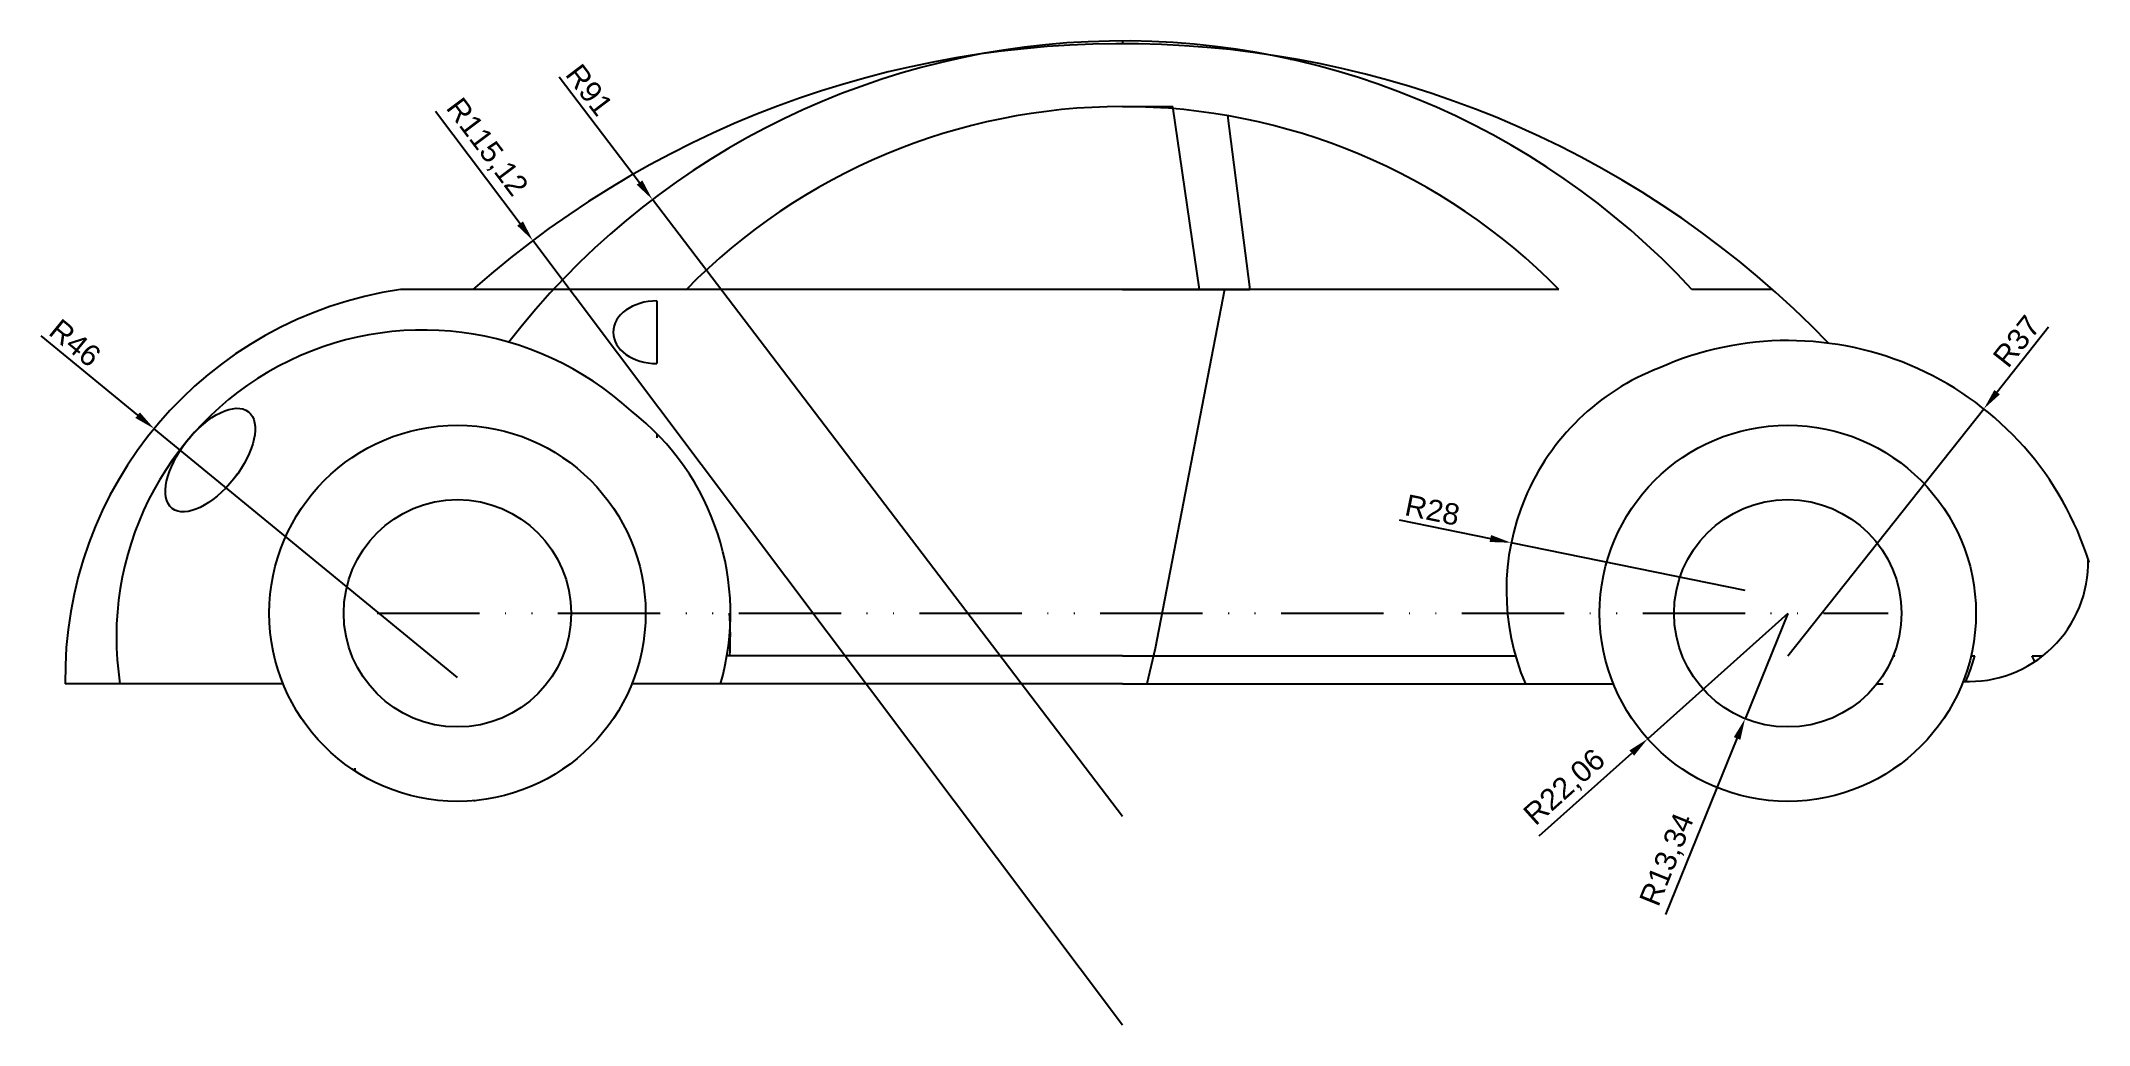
# Model space of a CAD drawing. Header units: millimetres. Extents: x 3117 to 3357, y 1361 to 1477.
import ezdxf

# ---------------------------------------------------------------- set-up
doc = ezdxf.new("R2010")
doc.units = ezdxf.units.MM
doc.linetypes.add('ACAD_ISO12W100', pattern=[21, 12, -3, 0, -3, 0, -3])
doc.styles.get("Standard").update_dxf_attribs({"font": 'arial.ttf'})
doc.dimstyles.new('ISO-25', dxfattribs={"dimtxt": 2.5, "dimasz": 2.5, "dimexe": 1.25, "dimexo": 0.625, "dimtad": 1, "dimtxsty": 'Standard', "dimcen": 2.5, "dimadec": 0, "dimazin": 0, "dimtfac": 1, "dimtmove": 0, "dimatfit": 3, "dimfxl": 1, "dimarcsym": 0})

# ---------------------------------------------------------------- blocks, each defined once
blk = doc.blocks.new('*D2')
at = {"color": 0, "lineweight": -2, "transparency": 16777216}
for p, q in [((3276.46, 1420.72), (3287.17, 1418.53)), ((3317.05, 1412.42), (3289.62, 1418.03))]:
    blk.add_line(p, q, dxfattribs=at)
at = {"color": 0, "transparency": 16777216}
blk.add_solid([(3287.25, 1418.94), (3287.08, 1418.12), (3289.62, 1418.03)], dxfattribs=at)
at = {"layer": 'Defpoints', "color": 0, "transparency": 16777216}
for p in [(3289.62, 1418.03), (3317.05, 1412.42)]:
    blk.add_point(p, dxfattribs=at)
at = {"color": 0, "transparency": 16777216, "insert": (3280.38, 1421.86), "char_height": 2.5, "attachment_point": 5, "rotation": 348.4313}
blk.add_mtext('R28', dxfattribs=at)
blk = doc.blocks.new('*D3')
at = {"color": 0, "lineweight": -2, "transparency": 16777216}
for p, q in [((3322.05, 1409.75), (3305.62, 1395.03)), ((3292.9, 1383.64), (3303.75, 1393.36))]:
    blk.add_line(p, q, dxfattribs=at)
at = {"color": 0, "transparency": 16777216}
blk.add_solid([(3303.48, 1393.67), (3304.03, 1393.05), (3305.62, 1395.03)], dxfattribs=at)
at = {"layer": 'Defpoints', "color": 0, "transparency": 16777216}
for p in [(3322.05, 1409.75), (3305.62, 1395.03)]:
    blk.add_point(p, dxfattribs=at)
at = {"color": 0, "transparency": 16777216, "insert": (3295.97, 1389.25), "char_height": 2.5, "attachment_point": 5, "rotation": 41.8571}
blk.add_mtext('R22,06', dxfattribs=at)
blk = doc.blocks.new('*D4')
at = {"color": 0, "lineweight": -2, "transparency": 16777216}
for p, q in [((3322.05, 1409.75), (3317.04, 1397.39)), ((3307.74, 1374.41), (3316.1, 1395.07))]:
    blk.add_line(p, q, dxfattribs=at)
at = {"color": 0, "transparency": 16777216}
blk.add_solid([(3315.72, 1395.23), (3316.49, 1394.92), (3317.04, 1397.39)], dxfattribs=at)
at = {"layer": 'Defpoints', "color": 0, "transparency": 16777216}
for p in [(3322.05, 1409.75), (3317.04, 1397.39)]:
    blk.add_point(p, dxfattribs=at)
at = {"color": 0, "transparency": 16777216, "insert": (3308.03, 1380.8), "char_height": 2.5, "attachment_point": 5, "rotation": 67.9551}
blk.add_mtext('R13,34', dxfattribs=at)
blk = doc.blocks.new('*D5')
at = {"color": 0, "lineweight": -2, "transparency": 16777216}
for p, q in [((3352.63, 1443.32), (3346.59, 1435.7)), ((3322.05, 1404.75), (3345.04, 1433.74))]:
    blk.add_line(p, q, dxfattribs=at)
at = {"color": 0, "transparency": 16777216}
blk.add_solid([(3346.27, 1435.96), (3346.92, 1435.44), (3345.04, 1433.74)], dxfattribs=at)
at = {"layer": 'Defpoints', "color": 0, "transparency": 16777216}
for p in [(3345.04, 1433.74), (3322.05, 1404.75)]:
    blk.add_point(p, dxfattribs=at)
at = {"color": 0, "transparency": 16777216, "insert": (3348.9, 1441.67), "char_height": 2.5, "attachment_point": 5, "rotation": 51.5847}
blk.add_mtext('R37', dxfattribs=at)
blk = doc.blocks.new('*D6')
at = {"color": 0, "lineweight": -2, "transparency": 16777216}
for p, q in [((3177.96, 1472.68), (3187.4, 1460.29)), ((3244.05, 1385.9), (3188.91, 1458.3))]:
    blk.add_line(p, q, dxfattribs=at)
at = {"color": 0, "transparency": 16777216}
blk.add_solid([(3187.73, 1460.54), (3187.07, 1460.03), (3188.91, 1458.3)], dxfattribs=at)
at = {"layer": 'Defpoints', "color": 0, "transparency": 16777216}
for p in [(3188.91, 1458.3), (3244.05, 1385.9)]:
    blk.add_point(p, dxfattribs=at)
at = {"color": 0, "transparency": 16777216, "insert": (3181.51, 1471.15), "char_height": 2.5, "attachment_point": 5, "rotation": 307.2928}
blk.add_mtext('R91', dxfattribs=at)
blk = doc.blocks.new('*D7')
at = {"color": 0, "lineweight": -2, "transparency": 16777216}
for p, q in [((3163.48, 1468.67), (3173.39, 1455.48)), ((3244.05, 1361.45), (3174.89, 1453.49))]:
    blk.add_line(p, q, dxfattribs=at)
at = {"color": 0, "transparency": 16777216}
blk.add_solid([(3173.73, 1455.73), (3173.06, 1455.23), (3174.89, 1453.49)], dxfattribs=at)
at = {"layer": 'Defpoints', "color": 0, "transparency": 16777216}
for p in [(3174.89, 1453.49), (3244.05, 1361.45)]:
    blk.add_point(p, dxfattribs=at)
at = {"color": 0, "transparency": 16777216, "insert": (3169.39, 1464.36), "char_height": 2.5, "attachment_point": 5, "rotation": 306.9194}
blk.add_mtext('R115,12', dxfattribs=at)
blk = doc.blocks.new('*D8')
at = {"color": 0, "lineweight": -2, "transparency": 16777216}
for p, q in [((3117.21, 1442.29), (3128.54, 1432.99)), ((3166.05, 1402.24), (3130.48, 1431.41))]:
    blk.add_line(p, q, dxfattribs=at)
at = {"color": 0, "transparency": 16777216}
blk.add_solid([(3128.81, 1433.32), (3128.28, 1432.67), (3130.48, 1431.41)], dxfattribs=at)
at = {"layer": 'Defpoints', "color": 0, "transparency": 16777216}
for p in [(3130.48, 1431.41), (3166.05, 1402.24)]:
    blk.add_point(p, dxfattribs=at)
at = {"color": 0, "transparency": 16777216, "insert": (3121.21, 1441.47), "char_height": 2.5, "attachment_point": 5, "rotation": 320.6488}
blk.add_mtext('R46', dxfattribs=at)

msp = doc.modelspace()

# ---------------------------------------------------------------- linework, layer by layer
for p, q in [((3224.383, 1474.753), (3223.677, 1474.753)), ((3244.048, 1476.903), (3244.048, 1476.569)), ((3263.713, 1474.753), (3264.419, 1474.753)), ((3244.048, 1469.201), (3249.944, 1469.201)), ((3253.048, 1447.753), (3249.944, 1469.201)), ((3256.341, 1468.14), (3258.962, 1447.753)), ((3177.298, 1447.753), (3159.362, 1447.753)), ((3295.207, 1447.753), (3177.298, 1447.753)), ((3189.433, 1446.402), (3189.433, 1439.049)), ((3244.048, 1447.753), (3253.048, 1447.753)), ((3256.005, 1447.753), (3247.847, 1405.609)), ((3253.048, 1447.753), (3258.962, 1447.753)), ((3320.235, 1447.753), (3310.798, 1447.753)), ((3189.433, 1430.815), (3189.433, 1430.359)), ((3140.273, 1426.119), (3139.84, 1425.543)), ((3140.273, 1426.119), (3140.273, 1426.12)), ((3357.28, 1415.753), (3357.375, 1415.753)), ((3247.847, 1405.609), (3246.87, 1401.466)), ((3208.618, 1404.753), (3197.644, 1404.753)), ((3244.048, 1404.753), (3208.618, 1404.753)), ((3244.048, 1404.753), (3290.117, 1404.753)), ((3334.413, 1404.753), (3334.619, 1404.753)), ((3343.537, 1404.753), (3343.979, 1404.753)), ((3350.715, 1404.753), (3351.94, 1404.753)), ((3139.199, 1401.466), (3120.055, 1401.466)), ((3145.6, 1401.466), (3138.629, 1401.466)), ((3244.048, 1401.466), (3186.496, 1401.466)), ((3244.048, 1401.466), (3301.6, 1401.466)), ((3332.499, 1401.466), (3333.223, 1401.466)), ((3148.048, 1396.995), (3148.048, 1397.161)), ((3154.048, 1391.239), (3154.048, 1391.575)), ((3168.048, 1387.69), (3168.048, 1387.781))]:
    msp.add_line(p, q)
at = {"linetype": 'ACAD_ISO12W100'}
for p, q in [((3244.048, 1476.903), (3244.048, 1476.569)), ((3156.632, 1409.753), (3333.83, 1409.753))]:
    msp.add_line(p, q, dxfattribs=at)
for centre, radius in [((3166.048, 1409.753), 22.063), ((3322.048, 1409.753), 22.063), ((3166.048, 1409.753), 13.338), ((3322.048, 1409.753), 13.338)]:
    msp.add_circle(centre, radius)
for centre, radius, start, end in [((3244.048, 1361.447), 115.123, 44.0165, 131.43667), ((3244.048, 1385.903), 91, 42.81771, 142.28537), ((3244.048, 1397.466), 71.735, 44.5076, 135.4924), ((3166.048, 1402.241), 46, 98.35695, 180.96564), ((3162.048, 1406.991), 36, 47.42519, 188.82793), ((3322.048, 1404.753), 37, 17.29534, 114.09238), ((3317.048, 1412.416), 28, 111.15227, 203.02156), ((3168.048, 1409.753), 30.015, 343.97328, 52.29827), ((3343.28, 1415.753), 14, 267.28214, 1.2825), ((3162.048, 1406.991), 36, 356.43575, 4.40012), ((3343.28, 1415.753), 14, 230.96817, 231.78679), ((3317.048, 1412.416), 28, 337.62371, 344.11591), ((3244.048, 1361.447), 115.123, 21.72926, 22.0968), ((3148.048, 1416.322), 19.161, 269.64996, 270)]:
    msp.add_arc(centre, radius, start, end)
msp.add_ellipse((3189.433, 1442.726), major_axis=(-5.132, 0), ratio=0.7164789, start_param=4.712389, end_param=7.8539816)
msp.add_ellipse((3137.066, 1427.73), major_axis=(-4.469, -5.667), ratio=0.4895156)

# ---------------------------------------------------------------- dimensions: what is measured, and where the dimension line sits
for center, mpoint, picture, middle in [((3244.048, 1385.903), (3188.912, 1458.298), '*D6', (3180, 1470)), ((3166.048, 1402.241), (3130.477, 1431.409), '*D8', (3120, 1440)), ((3317.048, 1412.416), (3289.617, 1418.031), '*D2', (3280, 1420)), ((3322.048, 1409.753), (3317.042, 1397.39), '*D4', (3310, 1380))]:
    dim = msp.add_radius_dim(center=center, mpoint=mpoint, dimstyle='ISO-25')
    dim.commit()
    dim.dimension.update_dxf_attribs({"geometry": picture, "text_midpoint": middle, "dimtype": 164})
for center, mpoint, picture, middle in [((3244.048, 1361.447), (3174.895, 1453.485), '*D7', (3169.389, 1464.355)), ((3322.048, 1404.753), (3345.038, 1433.743), '*D5', (3348.899, 1441.673)), ((3322.048, 1409.753), (3305.615, 1395.031), '*D3', (3295.974, 1389.25))]:
    dim = msp.add_radius_dim(center=center, mpoint=mpoint, dimstyle='ISO-25')
    dim.commit()
    dim.dimension.update_dxf_attribs({"geometry": picture, "text_midpoint": middle})

doc.saveas('drawing.dxf')
